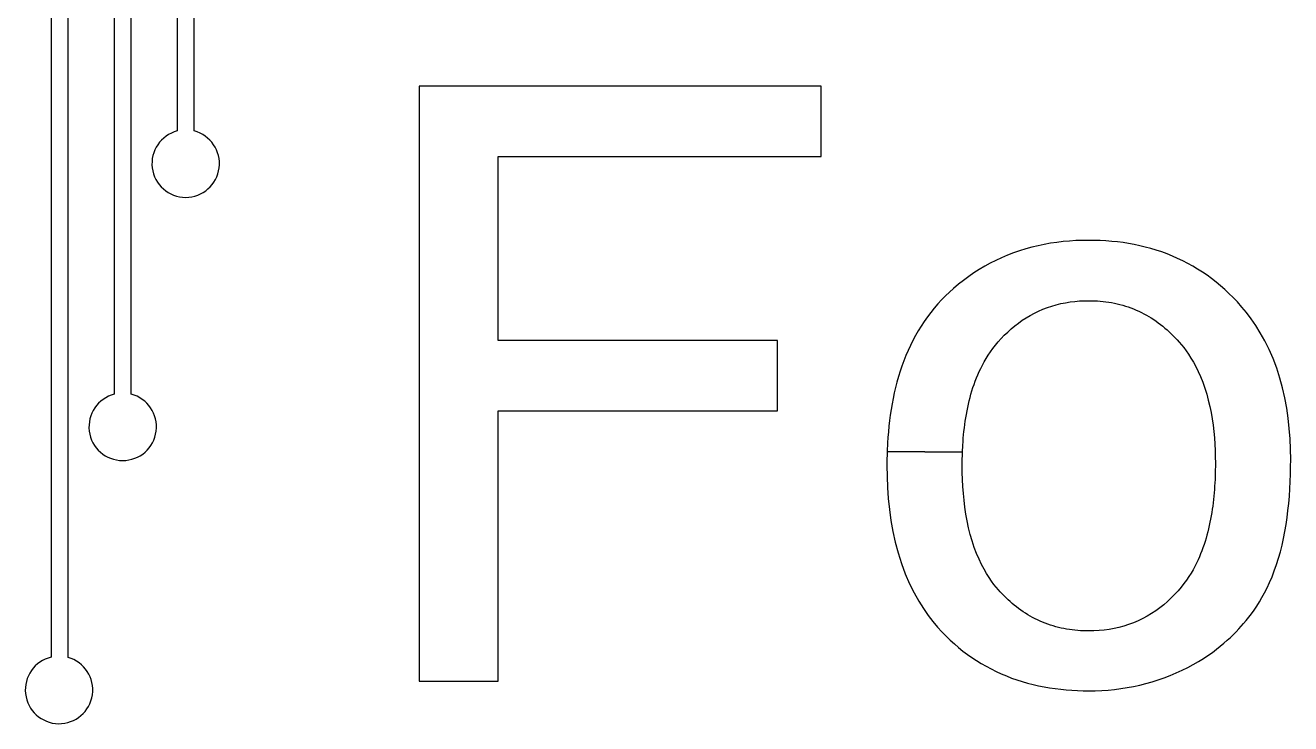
# Model space of a CAD drawing. Header units: millimetres. Extents: x 0 to 9.8, y 0 to 27.1.
# Drawn here: x 2.0175 to 2.3478, y 3.2219 to 3.4042 of the extents above; entities that cross this region are included whole.
import ezdxf

# ---------------------------------------------------------------- set-up
doc = ezdxf.new("R2010")
doc.units = ezdxf.units.MM
doc.header["$MEASUREMENT"] = 0
doc.layers.add('Metal Layer 1', color=52, linetype='Continuous')

msp = doc.modelspace()

# ---------------------------------------------------------------- linework, layer by layer
at = {"layer": 'Metal Layer 1'}
for p, q in [((2.024258436675111, 3.56129285148372), (2.024258436675111, 3.239266236482231)), ((2.028662232470828, 3.239193408669052), (2.028662232470807, 3.555443998648908)), ((2.040733730034663, 3.548232586050501), (2.040733730034663, 3.307913359800503)), ((2.045137188768219, 3.307913359800568), (2.045137188768219, 3.54182035508216)), ((2.057173309340839, 3.533546848387802), (2.057173309339901, 3.37660731893705)), ((2.06157676825984, 3.376607318937281), (2.06157676825984, 3.527672765858818)), ((2.225237886552978, 3.38831807493204), (2.12032654836241, 3.38831807493204)), ((2.12032654836241, 3.38831807493204), (2.12032654836241, 3.232964039146432)), ((2.225237886552978, 3.36996451125311), (2.225237886552978, 3.38831807493204)), ((2.140929903718109, 3.321890015423091), (2.140929903718109, 3.36996451125311)), ((2.140929903718109, 3.36996451125311), (2.225237886552978, 3.36996451125311)), ((2.278620403686382, 3.345814921856222), (2.277022526605939, 3.345318961543178)), ((2.280229602567398, 3.34625781620423), (2.278620403686382, 3.345814921856222)), ((2.281849383643557, 3.346648873363041), (2.280229602567398, 3.34625781620423)), ((2.283479007309388, 3.346989322108571), (2.281849383643557, 3.346648873363041)), ((2.28511773395941, 3.34728039121664), (2.283479007309388, 3.346989322108571)), ((2.28676482398815, 3.347523309463091), (2.28511773395941, 3.34728039121664)), ((2.288419537790129, 3.34771930562385), (2.28676482398815, 3.347523309463091)), ((2.290081135759912, 3.347869608474701), (2.288419537790129, 3.34771930562385)), ((2.291748878292001, 3.347975446791551), (2.290081135759912, 3.347869608474701)), ((2.293422025780913, 3.34803804935024), (2.291748878292001, 3.347975446791551)), ((2.295099838621219, 3.34805864492665), (2.293422025780913, 3.34803804935024)), ((2.29659841061666, 3.34804259467786), (2.295099838621219, 3.34805864492665)), ((2.29809326712818, 3.34799382576257), (2.29659841061666, 3.34804259467786)), ((2.29958379793765, 3.34791140910911), (2.29809326712818, 3.34799382576257)), ((2.301069392827027, 3.347794415645692), (2.29958379793765, 3.34791140910911)), ((2.30254944157814, 3.34764191630062), (2.301069392827027, 3.347794415645692)), ((2.304023333972931, 3.3474529820022), (2.30254944157814, 3.34764191630062)), ((2.305490459793276, 3.347226683678711), (2.304023333972931, 3.3474529820022)), ((2.306950208821099, 3.34696209225838), (2.305490459793276, 3.347226683678711)), ((2.308401970838279, 3.346658278669548), (2.306950208821099, 3.34696209225838)), ((2.309845135626726, 3.346314313840468), (2.308401970838279, 3.346658278669548)), ((2.311279092968316, 3.34592926869945), (2.309845135626726, 3.346314313840468)), ((2.312703232645002, 3.345502214174738), (2.311279092968316, 3.34592926869945)), ((2.270839935175683, 3.342819343090988), (2.269364206192776, 3.342072080702591)), ((2.272343929517209, 3.343518095208811), (2.270839935175683, 3.342819343090988)), ((2.27387633089636, 3.34416804873263), (2.272343929517209, 3.343518095208811)), ((2.275437280992068, 3.344768915339092), (2.27387633089636, 3.34416804873263)), ((2.277022526605939, 3.345318961543178), (2.275437280992068, 3.344768915339092)), ((2.314116944438616, 3.345032221194632), (2.312703232645002, 3.345502214174738)), ((2.315519618131091, 3.3445183606874), (2.314116944438616, 3.345032221194632)), ((2.316910210659468, 3.343959885660321), (2.315519618131091, 3.3445183606874)), ((2.318278787536751, 3.343360188550121), (2.316910210659468, 3.343959885660321)), ((2.319621532750382, 3.34272107801933), (2.318278787536751, 3.343360188550121)), ((2.320938597173547, 3.342042837743761), (2.319621532750382, 3.34272107801933)), ((2.26510519460643, 3.339542115147711), (2.263741110268547, 3.338603694910831)), ((2.266496977587117, 3.340433178407552), (2.26510519460643, 3.339542115147711)), ((2.267916600889577, 3.341276596366979), (2.266496977587117, 3.340433178407552)), ((2.269364206192776, 3.342072080702591), (2.267916600889577, 3.341276596366979)), ((2.322230131679361, 3.341325751399311), (2.320938597173547, 3.342042837743761)), ((2.323496287140912, 3.340570102661871), (2.322230131679361, 3.341325751399311)), ((2.32473721443144, 3.339776175207321), (2.323496287140912, 3.340570102661871)), ((2.325953064424059, 3.338944252711542), (2.32473721443144, 3.339776175207321)), ((2.261095470805468, 3.336585936799592), (2.259813632322348, 3.33550717557199)), ((2.262404582894561, 3.337618206020319), (2.261095470805468, 3.336585936799592)), ((2.263741110268547, 3.338603694910831), (2.262404582894561, 3.337618206020319)), ((2.327143987991878, 3.33807461885039), (2.325953064424059, 3.338944252711542)), ((2.328310136008081, 3.33716755729978), (2.327143987991878, 3.33807461885039)), ((2.329451659345771, 3.33622335173557), (2.328310136008081, 3.33716755729978)), ((2.330568708878118, 3.335242285833649), (2.329451659345771, 3.33622335173557)), ((2.257683170071448, 3.33354220425539), (2.256670912309278, 3.332512365803121)), ((2.258730723994368, 3.334540492295988), (2.257683170071448, 3.33354220425539)), ((2.259813632322348, 3.33550717557199), (2.258730723994368, 3.334540492295988)), ((2.33166143547827, 3.33422464326987), (2.330568708878118, 3.335242285833649)), ((2.332742719936959, 3.333157672439361), (2.33166143547827, 3.33422464326987)), ((2.333871162786593, 3.331973143350869), (2.332742719936959, 3.333157672439361)), ((2.25384533354428, 3.329234091505531), (2.252973677982069, 3.32807859493586)), ((2.254752052290001, 3.33035825507526), (2.25384533354428, 3.329234091505531)), ((2.255693892463579, 3.331451031292101), (2.254752052290001, 3.33035825507526)), ((2.256670912309278, 3.332512365803121), (2.255693892463579, 3.331451031292101)), ((2.280892989320879, 3.329054583515159), (2.281998091134777, 3.32958947450112)), ((2.281998091134777, 3.32958947450112), (2.283131634183771, 3.33007923231432)), ((2.283131634183771, 3.33007923231432), (2.284283191236418, 3.330519097808311)), ((2.284283191236418, 3.330519097808311), (2.285446431347448, 3.33090763271176)), ((2.285446431347448, 3.33090763271176), (2.286620745319208, 3.331246021128952)), ((2.286620745319208, 3.331246021128952), (2.287805523954066, 3.3315354471641)), ((2.287805523954066, 3.3315354471641), (2.28900015805442, 3.331777094921439)), ((2.28900015805442, 3.331777094921439), (2.290204038422611, 3.33197214850522)), ((2.290204038422611, 3.33197214850522), (2.291416555861008, 3.33212179201963)), ((2.291416555861008, 3.33212179201963), (2.292637101172001, 3.33222720956896)), ((2.292637101172001, 3.33222720956896), (2.293865065157959, 3.332289585257421)), ((2.293865065157959, 3.332289585257421), (2.295099838621219, 3.332310103189228)), ((2.295099838621219, 3.332310103189228), (2.295848377426271, 3.332302436127001)), ((2.295848377426271, 3.332302436127001), (2.29659581295839, 3.33227920358377)), ((2.29659581295839, 3.33227920358377), (2.297341969488808, 3.33224006410112)), ((2.297341969488808, 3.33224006410112), (2.29808667128865, 3.332184676220601)), ((2.29808667128865, 3.332184676220601), (2.298829742629067, 3.33211269848379)), ((2.298829742629067, 3.33211269848379), (2.299571007781278, 3.33202378943225)), ((2.299571007781278, 3.33202378943225), (2.300310291016412, 3.331917607607531)), ((2.300310291016412, 3.331917607607531), (2.301047416605662, 3.331793811551228)), ((2.301047416605662, 3.331793811551228), (2.301782208820128, 3.331652059804911)), ((2.301782208820128, 3.331652059804911), (2.30251322997902, 3.33149230349689)), ((2.30251322997902, 3.33149230349689), (2.303238485303797, 3.331314772674961)), ((2.303238485303797, 3.331314772674961), (2.303957902095188, 3.331119352517431)), ((2.303957902095188, 3.331119352517431), (2.304671426394566, 3.33090592434563)), ((2.304671426394566, 3.33090592434563), (2.305379004243359, 3.330674369480872)), ((2.305379004243359, 3.330674369480872), (2.30608058168292, 3.330424569244478)), ((2.30608058168292, 3.330424569244478), (2.3067761047547, 3.33015640495777)), ((2.3067761047547, 3.33015640495777), (2.307465519500048, 3.329869757942041)), ((2.307465519500048, 3.329869757942041), (2.308148715125149, 3.32956453578547)), ((2.308148715125149, 3.32956453578547), (2.308822599848841, 3.32924212685474)), ((2.308822599848841, 3.32924212685474), (2.309485503185879, 3.32890356944743)), ((2.335041634954251, 3.330655706794639), (2.333871162786593, 3.331973143350869)), ((2.336239570576001, 3.32919892221962), (2.335041634954251, 3.330655706794639)), ((2.252137043404349, 3.32689184326321), (2.251338505542296, 3.325678823725959)), ((2.252973677982069, 3.32807859493586), (2.252137043404349, 3.32689184326321)), ((2.275784335183331, 3.3257370308943), (2.276751728207205, 3.326483186578729)), ((2.276751728207205, 3.326483186578729), (2.277745917276718, 3.32718895004262)), ((2.277745917276718, 3.32718895004262), (2.278767275248039, 3.32785339092636)), ((2.278767275248039, 3.32785339092636), (2.279816174977359, 3.32847557887039)), ((2.279816174977359, 3.32847557887039), (2.280892989320879, 3.329054583515159)), ((2.309485503185879, 3.32890356944743), (2.310137525928521, 3.32854913897713)), ((2.310137525928521, 3.32854913897713), (2.310778768869059, 3.32817911085746)), ((2.310778768869059, 3.32817911085746), (2.311409332799719, 3.327793760501952)), ((2.311409332799719, 3.327793760501952), (2.312029318512792, 3.327393363324272)), ((2.312029318512792, 3.327393363324272), (2.312638826800579, 3.32697819473796)), ((2.312638826800579, 3.32697819473796), (2.313237958455342, 3.32654853015663)), ((2.313237958455342, 3.32654853015663), (2.313826814269329, 3.32610464499386)), ((2.313826814269329, 3.32610464499386), (2.31440549503484, 3.32564681466327)), ((2.337450403787848, 3.32759634907478), (2.336239570576001, 3.32919892221962)), ((2.338659568725848, 3.32584154680908), (2.337450403787848, 3.32759634907478)), ((2.24986040156272, 3.323187611110979), (2.249179345055278, 3.321910982888271)), ((2.250579873326724, 3.324443818866049), (2.24986040156272, 3.323187611110979)), ((2.251338505542296, 3.325678823725959), (2.250579873326724, 3.324443818866049)), ((2.272212774139021, 3.322404868592979), (2.273043911929683, 3.32327013422917)), ((2.273043911929683, 3.32327013422917), (2.273928445847662, 3.32412726430199)), ((2.273928445847662, 3.32412726430199), (2.274843365348882, 3.32495141334887)), ((2.274843365348882, 3.32495141334887), (2.275784335183331, 3.3257370308943)), ((2.31440549503484, 3.32564681466327), (2.31497410154413, 3.325175314578443)), ((2.31497410154413, 3.325175314578443), (2.315532734589449, 3.324690420152972)), ((2.315532734589449, 3.324690420152972), (2.316081494963096, 3.324192406800422)), ((2.316081494963096, 3.324192406800422), (2.316620483457381, 3.32368154993445)), ((2.316620483457381, 3.32368154993445), (2.317149800864488, 3.323158124968571)), ((2.317149800864488, 3.323158124968571), (2.317669547976759, 3.32262240731645)), ((2.317669547976759, 3.32262240731645), (2.31818234864772, 3.32207188646793)), ((2.339852499525978, 3.323928074871528), (2.338659568725848, 3.32584154680908)), ((2.341014630324316, 3.321849492711068), (2.339852499525978, 3.323928074871528)), ((2.213870518080859, 3.321890015423091), (2.140929903718109, 3.321890015423091)), ((2.213870518080859, 3.30353645174414), (2.213870518080859, 3.321890015423091)), ((2.248535958609501, 3.32061471662549), (2.247929497030398, 3.319299594750129)), ((2.249179345055278, 3.321910982888271), (2.248535958609501, 3.32061471662549)), ((2.269408483378668, 3.318923101823191), (2.270036385571568, 3.31979393050622)), ((2.270036385571568, 3.31979393050622), (2.270711445241559, 3.320665407409921)), ((2.270711445241559, 3.320665407409921), (2.271436096670168, 3.321536173212702)), ((2.271436096670168, 3.321536173212702), (2.272212774139021, 3.322404868592979)), ((2.31818234864772, 3.32207188646793), (2.31872077326227, 3.32146787414611)), ((2.31872077326227, 3.32146787414611), (2.319290158926001, 3.32079504651732)), ((2.319290158926001, 3.32079504651732), (2.319884567153437, 3.32004972501737)), ((2.319884567153437, 3.32004972501737), (2.32049805945919, 3.319228231081959)), ((2.34213139525686, 3.319599359776682), (2.341014630324316, 3.321849492711068)), ((2.343186954138978, 3.317174360366908), (2.34213139525686, 3.319599359776682)), ((2.246824367692379, 3.316615913871782), (2.246324509861402, 3.315249723742021)), ((2.247359215123001, 3.3179663996897), (2.246824367692379, 3.316615913871782)), ((2.247929497030398, 3.319299594750129), (2.247359215123001, 3.3179663996897)), ((2.267319763746179, 3.31547345572922), (2.267783378846566, 3.316328098313818)), ((2.267783378846566, 3.316328098313818), (2.268284414297738, 3.317188826405411)), ((2.268284414297738, 3.317188826405411), (2.268825304381252, 3.318054280682401)), ((2.268825304381252, 3.318054280682401), (2.269408483378668, 3.318923101823191)), ((2.32049805945919, 3.319228231081959), (2.321124697357827, 3.318326886146818)), ((2.321124697357827, 3.318326886146818), (2.321758542363898, 3.317342011647721)), ((2.321758542363898, 3.317342011647721), (2.322393655991987, 3.3162699290204)), ((2.322393655991987, 3.3162699290204), (2.32302409975669, 3.31510695970061)), ((2.344134171682707, 3.31466273279823), (2.343186954138978, 3.317174360366908)), ((2.245859303119637, 3.31387003177043), (2.245427881022227, 3.31247786082326)), ((2.246324509861402, 3.315249723742021), (2.245859303119637, 3.31387003177043)), ((2.265786895421182, 3.31213283425165), (2.266129097733728, 3.31295963423303)), ((2.266129097733728, 3.31295963423303), (2.266495057471328, 3.31378786436726)), ((2.266495057471328, 3.31378786436726), (2.266891134714931, 3.314626257973158)), ((2.266891134714931, 3.314626257973158), (2.267319763746179, 3.31547345572922)), ((2.32302409975669, 3.31510695970061), (2.323643935172579, 3.31384942512409)), ((2.323643935172579, 3.31384942512409), (2.324247223754188, 3.312493646726591)), ((2.34495897700344, 3.31211098108741), (2.344134171682707, 3.31466273279823)), ((2.244662898163682, 3.309660107767808), (2.244327591104148, 3.308236538542238)), ((2.245029370419988, 3.311074217341943), (2.244662898163682, 3.309660107767808)), ((2.245427881022227, 3.31247786082326), (2.245029370419988, 3.311074217341943)), ((2.264598824791168, 3.3087502235287), (2.26486964306925, 3.309605859514372)), ((2.26486964306925, 3.309605859514372), (2.265157623897728, 3.310455282974539)), ((2.265157623897728, 3.310455282974539), (2.26546322283044, 3.311297829392561)), ((2.26546322283044, 3.311297829392561), (2.265786895421182, 3.31213283425165)), ((2.324247223754188, 3.312493646726591), (2.324828027016149, 3.31103594594383)), ((2.324828027016149, 3.31103594594383), (2.325372699044777, 3.30949578585202)), ((2.325372699044777, 3.30949578585202), (2.325861185792007, 3.307928160113771)), ((2.3456667180041, 3.309524222517909), (2.34495897700344, 3.31211098108741)), ((2.346262742587651, 3.306907574373262), (2.3456667180041, 3.309524222517909)), ((2.244022576092159, 3.30680451610662), (2.243746979978521, 3.30536504690232)), ((2.244327591104148, 3.308236538542238), (2.244022576092159, 3.30680451610662)), ((2.26367806610731, 3.305278844665261), (2.263884789721611, 3.30615268558582)), ((2.263884789721611, 3.30615268558582), (2.264106853671147, 3.307022972047709)), ((2.264106853671147, 3.307022972047709), (2.264344713509757, 3.30788903953424)), ((2.264344713509757, 3.30788903953424), (2.264598824791168, 3.3087502235287)), ((2.325861185792007, 3.307928160113771), (2.326294949170559, 3.30633850730677)), ((2.326294949170559, 3.30633850730677), (2.326676323069367, 3.304729958345319)), ((2.346752398656931, 3.30426615393689), (2.346262742587651, 3.306907574373262)), ((2.140929903718109, 3.232964039146432), (2.140929903718109, 3.30353645174414)), ((2.140929903718109, 3.30353645174414), (2.213870518080859, 3.30353645174414)), ((2.24349992961406, 3.30391913737069), (2.243280551849547, 3.30246779395313)), ((2.243746979978521, 3.30536504690232), (2.24349992961406, 3.30391913737069)), ((2.263145381737913, 3.30264264031865), (2.263308817669258, 3.30352315751497)), ((2.263308817669258, 3.30352315751497), (2.263486227274448, 3.30440211380274)), ((2.263486227274448, 3.30440211380274), (2.26367806610731, 3.305278844665261)), ((2.326676323069367, 3.304729958345319), (2.32700764137736, 3.30310564414364)), ((2.32700764137736, 3.30310564414364), (2.327291237983459, 3.301468695616039)), ((2.347141034114976, 3.301605078492289), (2.346752398656931, 3.30426615393689)), ((2.24292132152361, 3.299552831225658), (2.24277972266379, 3.298091224798481)), ((2.243087973535779, 3.301012023090978), (2.24292132152361, 3.299552831225658)), ((2.243280551849547, 3.30246779395313), (2.243087973535779, 3.301012023090978)), ((2.26261929113733, 3.29909326205328), (2.262732673812479, 3.299985633570941)), ((2.262732673812479, 3.299985633570941), (2.262857925281139, 3.30087491286649)), ((2.262857925281139, 3.30087491286649), (2.26299536721493, 3.301760625316212)), ((2.26299536721493, 3.301760625316212), (2.263145381737913, 3.30264264031865)), ((2.327291237983459, 3.301468695616039), (2.327529446776615, 3.299822243676763)), ((2.327529446776615, 3.299822243676763), (2.327724601645709, 3.2981694192401)), ((2.347433996864687, 3.298929465322952), (2.347141034114976, 3.301605078492289)), ((2.242662303807136, 3.29662821025087), (2.242568191804458, 3.29516479402418)), ((2.24277972266379, 3.298091224798481), (2.242662303807136, 3.29662821025087)), ((2.262278014939521, 3.29550234623437), (2.262347139156798, 3.296402340404002)), ((2.262347139156798, 3.296402340404002), (2.262426845481115, 3.29730114084614)), ((2.262426845481115, 3.29730114084614), (2.262517455584077, 3.298198272937121)), ((2.262517455584077, 3.298198272937121), (2.26261929113733, 3.29909326205328)), ((2.327724601645709, 3.2981694192401), (2.32787903647975, 3.2965133532203)), ((2.32787903647975, 3.2965133532203), (2.327995085167568, 3.294857176531659)), ((2.347636634808957, 3.296244431712363), (2.347433996864687, 3.298929465322952)), ((2.347754295850759, 3.293555094943981), (2.347636634808957, 3.296244431712363)), ((2.242460718419888, 3.29297147605154), (2.242446395764201, 3.292240782299032)), ((2.242568191804458, 3.29516479402418), (2.242460718419888, 3.29297147605154)), ((2.2621309182136, 3.292799947597349), (2.242460718419888, 3.29297147605154)), ((2.242471454635367, 3.292971382429388), (2.2621309182136, 3.292799947597349)), ((2.2621309182136, 3.292799947597349), (2.262219151157637, 3.294601632960959)), ((2.262219151157637, 3.294601632960959), (2.262278014939521, 3.29550234623437)), ((2.327995085167568, 3.294857176531659), (2.328075081598161, 3.29320402008841)), ((2.328075081598161, 3.29320402008841), (2.328121359660418, 3.29155701480487)), ((2.347792327893021, 3.290866572301302), (2.347754295850759, 3.293555094943981)), ((2.242416965428219, 3.29078219968332), (2.242407349349409, 3.289327241154003)), ((2.242446395764201, 3.292240782299032), (2.242416965428219, 3.29078219968332)), ((2.26206342399913, 3.289208831065771), (2.262067480272598, 3.29010389186503)), ((2.262067480272598, 3.29010389186503), (2.2621309182136, 3.292799947597349)), ((2.328121359660418, 3.29155701480487), (2.328136253243318, 3.289919291595269)), ((2.328136253243318, 3.289919291595269), (2.32813267924336, 3.289060519582102)), ((2.34777923355708, 3.28894007324922), (2.347792327893021, 3.290866572301302)), ((2.242407349349409, 3.289327241154003), (2.242445214690128, 3.2864522036596)), ((2.242445214690128, 3.2864522036596), (2.242563213211091, 3.28356712350869)), ((2.262079839632068, 3.28742701384647), (2.26206342399913, 3.289208831065771)), ((2.262131087640881, 3.285632056271968), (2.262079839632068, 3.28742701384647)), ((2.328076871892598, 3.286473352751762), (2.328042333207136, 3.28560873176746)), ((2.328103260903489, 3.287337134693522), (2.328076871892598, 3.286473352751762)), ((2.328121772575251, 3.288199662125928), (2.328103260903489, 3.287337134693522)), ((2.32813267924336, 3.289060519582102), (2.328121772575251, 3.288199662125928)), ((2.34767031645676, 3.2851002262562), (2.347739047518366, 3.28701718137179)), ((2.347739047518366, 3.28701718137179), (2.34777923355708, 3.28894007324922)), ((2.242563213211091, 3.28356712350869), (2.242767948788728, 3.28067953658348)), ((2.26222010917435, 3.283828238813271), (2.262131087640881, 3.285632056271968)), ((2.26234984538134, 3.28201984194133), (2.26222010917435, 3.283828238813271)), ((2.327887095748476, 3.283013989227722), (2.327817235009959, 3.28215016674162)), ((2.327947717470561, 3.283878634538622), (2.327887095748476, 3.283013989227722)), ((2.327999372511619, 3.28474368720747), (2.327947717470561, 3.283878634538622)), ((2.328042333207136, 3.28560873176746), (2.327999372511619, 3.28474368720747)), ((2.347441405984252, 3.2812934446594), (2.347571587052108, 3.28319153748966)), ((2.347571587052108, 3.28319153748966), (2.34767031645676, 3.2851002262562)), ((2.242767948788728, 3.28067953658348), (2.243066025299413, 3.27779697876628)), ((2.262523237410668, 3.280211146127101), (2.26234984538134, 3.28201984194133)), ((2.26274322641116, 3.27840643184158), (2.262523237410668, 3.280211146127101)), ((2.327648707141566, 3.280426652111172), (2.327549495340758, 3.27956779090048)), ((2.327737862919448, 3.281287582547149), (2.327648707141566, 3.280426652111172)), ((2.327817235009959, 3.28215016674162), (2.327737862919448, 3.281287582547149)), ((2.347278319933121, 3.279408277352612), (2.347441405984252, 3.2812934446594)), ((2.243066025299413, 3.27779697876628), (2.243464046619557, 3.27492698593931)), ((2.263012753531636, 3.27660997955573), (2.26274322641116, 3.27840643184158)), ((2.263334759920937, 3.27482606974058), (2.263012753531636, 3.27660997955573)), ((2.327188800446268, 3.277007777288522), (2.32704660408288, 3.2761611332971)), ((2.327319814328578, 3.27785793802232), (2.327188800446268, 3.277007777288522)), ((2.327439955181599, 3.27871141438192), (2.327319814328578, 3.27785793802232)), ((2.327549495340758, 3.27956779090048), (2.327439955181599, 3.27871141438192)), ((2.346847619600307, 3.275686037658291), (2.347080875578502, 3.27753836515648)), ((2.347080875578502, 3.27753836515648), (2.347278319933121, 3.279408277352612)), ((2.243464046619557, 3.27492698593931), (2.24396861662559, 3.27207709398483)), ((2.263712186727879, 3.27305898286703), (2.263334759920937, 3.27482606974058)), ((2.326546301455259, 3.27362900034001), (2.326353510061039, 3.272788739142478)), ((2.326725816433778, 3.27447155329383), (2.326546301455259, 3.27362900034001)), ((2.326892451731378, 3.275315797710638), (2.326725816433778, 3.27447155329383)), ((2.32704660408288, 3.2761611332971), (2.326892451731378, 3.275315797710638)), ((2.346267859492638, 3.27204345510442), (2.346577098678398, 3.27385362444518)), ((2.346577098678398, 3.27385362444518), (2.346847619600307, 3.275686037658291)), ((2.24396861662559, 3.27207709398483), (2.244586339193887, 3.269254838785093)), ((2.264147975101327, 3.271312999406051), (2.263712186727879, 3.27305898286703)), ((2.264645066190066, 3.2695923998287), (2.264147975101327, 3.271312999406051)), ((2.325691510036168, 3.27028770902088), (2.32544164563113, 3.269462617781699)), ((2.32592651108629, 3.27111749318962), (2.325691510036168, 3.27028770902088)), ((2.326147045516318, 3.2719513699946), (2.32592651108629, 3.27111749318962)), ((2.326353510061039, 3.272788739142478), (2.326147045516318, 3.2719513699946)), ((2.345527413049008, 3.268499166388659), (2.34591844872288, 3.27025785922317)), ((2.34591844872288, 3.27025785922317), (2.346267859492638, 3.27204345510442)), ((2.244586339193887, 3.269254838785093), (2.24532381820083, 3.26646775622236)), ((2.265206389669938, 3.267901496749309), (2.264645066190066, 3.2695923998287)), ((2.265815071477842, 3.266293242325541), (2.265206389669938, 3.267901496749309)), ((2.324598904938589, 3.26702150457463), (2.324285619765888, 3.2662211879868)), ((2.324895739817119, 3.267828915265262), (2.324598904938589, 3.26702150457463)), ((2.325176521136388, 3.26864281976539), (2.324895739817119, 3.267828915265262)), ((2.32544164563113, 3.269462617781699), (2.325176521136388, 3.26864281976539)), ((2.344614653708347, 3.26507180820872), (2.345093299150885, 3.26676970618811)), ((2.345093299150885, 3.26676970618811), (2.345527413049008, 3.268499166388659)), ((2.24532381820083, 3.26646775622236), (2.246187657522888, 3.263723382178852)), ((2.246187657522888, 3.263723382178852), (2.247184461036418, 3.261029252536852)), ((2.266448824463207, 3.264809754417308), (2.265815071477842, 3.266293242325541)), ((2.267099862805938, 3.263446353793131), (2.266448824463207, 3.264809754417308)), ((2.267760400686039, 3.26219836122167), (2.267099862805938, 3.263446353793131)), ((2.323206871374701, 3.263796028015272), (2.32277592029369, 3.262945520057488)), ((2.323599013443367, 3.264624556383181), (2.323206871374701, 3.263796028015272)), ((2.32395545831665, 3.265428497479041), (2.323599013443367, 3.264624556383181)), ((2.324285619765888, 3.2662211879868), (2.32395545831665, 3.265428497479041)), ((2.343519492684009, 3.261783981877842), (2.3440900234013, 3.263407802037729)), ((2.3440900234013, 3.263407802037729), (2.344614653708347, 3.26507180820872)), ((2.247184461036418, 3.261029252536852), (2.24829889984241, 3.25844001221475)), ((2.26842265228343, 3.261061097471552), (2.267760400686039, 3.26219836122167)), ((2.269078831778099, 3.26002988331137), (2.26842265228343, 3.261061097471552)), ((2.269721153349969, 3.259100039509771), (2.269078831778099, 3.26002988331137)), ((2.321219094806028, 3.260288195466022), (2.320601789505129, 3.2593758459699)), ((2.321785143826389, 3.26118899610074), (2.321219094806028, 3.260288195466022)), ((2.322303048383258, 3.26207564019194), (2.321785143826389, 3.26118899610074)), ((2.32277592029369, 3.262945520057488), (2.322303048383258, 3.26207564019194)), ((2.342289834141599, 3.258771360955432), (2.342917143896137, 3.26023650474149)), ((2.342917143896137, 3.26023650474149), (2.343519492684009, 3.261783981877842)), ((2.24829889984241, 3.25844001221475), (2.2494741540314, 3.256063470022962)), ((2.27034183117901, 3.258266886835381), (2.269721153349969, 3.259100039509771)), ((2.270933079445189, 3.257525746056789), (2.27034183117901, 3.258266886835381)), ((2.271487112328451, 3.25687193794263), (2.270933079445189, 3.257525746056789)), ((2.271996477766759, 3.25630041792651), (2.271487112328451, 3.25687193794263)), ((2.318411217748987, 3.256595581134448), (2.31755776915563, 3.255663113014001)), ((2.319200962793662, 3.257526931122002), (2.318411217748987, 3.256595581134448)), ((2.3199301161067, 3.25845455529452), (2.319200962793662, 3.257526931122002)), ((2.320601789505129, 3.2593758459699), (2.3199301161067, 3.25845455529452)), ((2.340975953099341, 3.25607716963147), (2.341641468762066, 3.257385824568999)), ((2.341641468762066, 3.257385824568999), (2.342289834141599, 3.258771360955432)), ((2.2494741540314, 3.256063470022962), (2.250690631832068, 3.25389490035211)), ((2.250690631832068, 3.25389490035211), (2.251930562357227, 3.251925036305989)), ((2.27249137300522, 3.255767685586722), (2.271996477766759, 3.25630041792651)), ((2.272995428324847, 3.255246416948111), (2.27249137300522, 3.255767685586722)), ((2.273508739293387, 3.25473686180341), (2.272995428324847, 3.255246416948111)), ((2.274031401478598, 3.254239269945271), (2.273508739293387, 3.25473686180341)), ((2.27456351044826, 3.253753891166408), (2.274031401478598, 3.254239269945271)), ((2.27510516177011, 3.2532809752595), (2.27456351044826, 3.253753891166408)), ((2.275656451011929, 3.2528207720172), (2.27510516177011, 3.2532809752595)), ((2.3156638136489, 3.25382072084346), (2.314659628659256, 3.252953586447888)), ((2.316637505196577, 3.254732134442782), (2.3156638136489, 3.25382072084346)), ((2.31755776915563, 3.255663113014001), (2.316637505196577, 3.254732134442782)), ((2.33891555782915, 3.25258523400577), (2.339609092291137, 3.253679600300539)), ((2.339609092291137, 3.253679600300539), (2.340297192495135, 3.254842670192228)), ((2.340297192495135, 3.254842670192228), (2.340975953099341, 3.25607716963147)), ((2.251930562357227, 3.251925036305989), (2.253176174719726, 3.25014461098839)), ((2.253176174719726, 3.25014461098839), (2.254409698032411, 3.248544357503171)), ((2.27621747374145, 3.252373531232262), (2.275656451011929, 3.2528207720172)), ((2.276788325526467, 3.251939502697291), (2.27621747374145, 3.252373531232262)), ((2.27736910193472, 3.251518936205012), (2.276788325526467, 3.251939502697291)), ((2.277959898533968, 3.25111208154811), (2.27736910193472, 3.251518936205012)), ((2.278560810891971, 3.250719188519273), (2.277959898533968, 3.25111208154811)), ((2.279171934576499, 3.250340506911182), (2.278560810891971, 3.250719188519273)), ((2.27979336515531, 3.24997628651652), (2.279171934576499, 3.250340506911182)), ((2.280425198196162, 3.249626777127951), (2.27979336515531, 3.24997628651652)), ((2.311460649891579, 3.250631297495231), (2.310330583347937, 3.249954287902472)), ((2.312558526487048, 3.251357660179762), (2.311460649891579, 3.250631297495231)), ((2.313624692840768, 3.25213216136199), (2.312558526487048, 3.251357660179762)), ((2.314659628659256, 3.252953586447888), (2.313624692840768, 3.25213216136199)), ((2.336841402312316, 3.249687097196169), (2.337527807498009, 3.250591708404261)), ((2.337527807498009, 3.250591708404261), (2.338220494450862, 3.251556845357229)), ((2.338220494450862, 3.251556845357229), (2.33891555782915, 3.25258523400577)), ((2.254409698032411, 3.248544357503171), (2.255613361408066, 3.24711500895413)), ((2.255613361408066, 3.24711500895413), (2.256769393959558, 3.245847298445111)), ((2.28106752926681, 3.24929222853818), (2.280425198196162, 3.249626777127951)), ((2.281720453935019, 3.2489728905399), (2.28106752926681, 3.24929222853818)), ((2.282381992743758, 3.248669930492479), (2.281720453935019, 3.2489728905399)), ((2.28304952416218, 3.24838452915262), (2.282381992743758, 3.248669930492479)), ((2.283722984871079, 3.248116575119921), (2.28304952416218, 3.24838452915262)), ((2.284402320214567, 3.247865952895319), (2.283722984871079, 3.248116575119921)), ((2.285087475536798, 3.24763254697985), (2.284402320214567, 3.247865952895319)), ((2.285778396181886, 3.247416241874391), (2.285087475536798, 3.24763254697985)), ((2.28647502749397, 3.24721692207996), (2.285778396181886, 3.247416241874391)), ((2.287177314817181, 3.247034472097501), (2.28647502749397, 3.24721692207996)), ((2.287885203495637, 3.246868776427981), (2.287177314817181, 3.247034472097501)), ((2.288597930203959, 3.24671985900402), (2.287885203495637, 3.246868776427981)), ((2.289313179316309, 3.24658794258098), (2.288597930203959, 3.24671985900402)), ((2.301677984337228, 3.246738359619932), (2.300381716745327, 3.246507283664611)), ((2.302963056531538, 3.24702487416491), (2.301677984337228, 3.246738359619932)), ((2.304236176017347, 3.24736831763945), (2.302963056531538, 3.24702487416491)), ((2.305496585483659, 3.24777018038339), (2.304236176017347, 3.24736831763945)), ((2.306743527619541, 3.248231952736649), (2.305496585483659, 3.24777018038339)), ((2.307971961590389, 3.24875318636845), (2.306743527619541, 3.248231952736649)), ((2.309167847149691, 3.249327845995541), (2.307971961590389, 3.24875318636845)), ((2.310330583347937, 3.249954287902472), (2.309167847149691, 3.249327845995541)), ((2.334230767119702, 3.246613439056002), (2.33485893077556, 3.24730915853445)), ((2.33485893077556, 3.24730915853445), (2.335503058609358, 3.248048548211941)), ((2.335503058609358, 3.248048548211941), (2.336165184235529, 3.24884028578229)), ((2.336165184235529, 3.24884028578229), (2.336841402312316, 3.249687097196169)), ((2.256769393959558, 3.245847298445111), (2.257860024799725, 3.24473195907986)), ((2.257860024799725, 3.24473195907986), (2.25892137755417, 3.243710605993229)), ((2.25892137755417, 3.243710605993229), (2.260006895315619, 3.24272578582789)), ((2.290030623638937, 3.246472742331512), (2.289313179316309, 3.24658794258098)), ((2.290750092205598, 3.246373938797209), (2.290030623638937, 3.246472742331512)), ((2.291471414050047, 3.246291212519751), (2.290750092205598, 3.246373938797209)), ((2.292194418206069, 3.24622424404075), (2.291471414050047, 3.246291212519751)), ((2.292918933707429, 3.24617271390189), (2.292194418206069, 3.24622424404075)), ((2.293644789587897, 3.24613630264475), (2.292918933707429, 3.24617271390189)), ((2.294371814881237, 3.246114690811012), (2.293644789587897, 3.24613630264475)), ((2.295099838621219, 3.24610755894231), (2.294371814881237, 3.246114690811012)), ((2.296433314693818, 3.246131783937789), (2.295099838621219, 3.24610755894231)), ((2.29775862461269, 3.246205486163422), (2.296433314693818, 3.246131783937789)), ((2.299075011066829, 3.246330155959041), (2.29775862461269, 3.246205486163422)), ((2.300381716745327, 3.246507283664611), (2.299075011066829, 3.246330155959041)), ((2.330369835176341, 3.242888106184751), (2.331254062681978, 3.243664686144191)), ((2.331254062681978, 3.243664686144191), (2.332080010804727, 3.24442862237133)), ((2.332080010804727, 3.24442862237133), (2.332849938369001, 3.245176801905881)), ((2.332849938369001, 3.245176801905881), (2.333566104199189, 3.245906111787539)), ((2.333566104199189, 3.245906111787539), (2.334230767119702, 3.246613439056002)), ((2.260006895315619, 3.24272578582789), (2.261116714250007, 3.241777638139041)), ((2.261116714250007, 3.241777638139041), (2.262250935183288, 3.24086633750729)), ((2.262250935183288, 3.24086633750729), (2.263409658941277, 3.239992058513298)), ((2.326204954836796, 3.239717608230251), (2.32734488811803, 3.240513633515773)), ((2.32734488811803, 3.240513633515773), (2.328417506718778, 3.24130946691022)), ((2.328417506718778, 3.24130946691022), (2.329425069463411, 3.242101995453332)), ((2.329425069463411, 3.242101995453332), (2.330369835176341, 3.242888106184751)), ((2.263409658941277, 3.239992058513298), (2.264592986349917, 3.239154975737712)), ((2.264592986349917, 3.239154975737712), (2.265801018235041, 3.2383552637611)), ((2.265801018235041, 3.2383552637611), (2.267033855422567, 3.237593097164181)), ((2.267033855422567, 3.237593097164181), (2.26829159873834, 3.236868650527512)), ((2.26829159873834, 3.236868650527512), (2.269574349008259, 3.23618209843176)), ((2.320926898418701, 3.23659384738362), (2.322358678666006, 3.237359510630341)), ((2.322358678666006, 3.237359510630341), (2.323714108935181, 3.23813743382724)), ((2.323714108935181, 3.23813743382724), (2.32499544805065, 3.238924504013968)), ((2.32499544805065, 3.238924504013968), (2.326204954836796, 3.239717608230251)), ((2.269574349008259, 3.23618209843176), (2.2708822070582, 3.235533615457532)), ((2.2708822070582, 3.235533615457532), (2.272215273714067, 3.234923376185502)), ((2.272215273714067, 3.234923376185502), (2.273573481324682, 3.234351623281453)), ((2.273573481324682, 3.234351623281453), (2.27494838649493, 3.233821665910721)), ((2.27494838649493, 3.233821665910721), (2.27633475685354, 3.23333458102733)), ((2.313228603137861, 3.233341464465468), (2.314804313702971, 3.233895294246541)), ((2.314804313702971, 3.233895294246541), (2.316362550637979, 3.2344978022169)), ((2.316362550637979, 3.2344978022169), (2.317903333465725, 3.23514893117795)), ((2.317903333465725, 3.23514893117795), (2.319426681709149, 3.23584862393099)), ((2.319426681709149, 3.23584862393099), (2.320926898418701, 3.23659384738362)), ((2.12032654836241, 3.232964039146432), (2.140929903718109, 3.232964039146432)), ((2.27633475685354, 3.23333458102733), (2.277731930719109, 3.232889431386022)), ((2.277731930719109, 3.232889431386022), (2.279139246410238, 3.232485279741501)), ((2.279139246410238, 3.232485279741501), (2.280556042245528, 3.232121188848529)), ((2.280556042245528, 3.232121188848529), (2.28198165654361, 3.23179622146181)), ((2.28198165654361, 3.23179622146181), (2.283415427623079, 3.23150944033607)), ((2.283415427623079, 3.23150944033607), (2.28485669380252, 3.23125990822605)), ((2.28485669380252, 3.23125990822605), (2.28630479340056, 3.231046687886472)), ((2.28630479340056, 3.231046687886472), (2.287759064735798, 3.230868842072079)), ((2.287759064735798, 3.230868842072079), (2.28921884612686, 3.23072543353757)), ((2.28921884612686, 3.23072543353757), (2.29068347589229, 3.23061552503769)), ((2.29068347589229, 3.23061552503769), (2.292152292350799, 3.230538179327191)), ((2.292152292350799, 3.230538179327191), (2.293624633820897, 3.230492459160759)), ((2.293624633820897, 3.230492459160759), (2.295099838621219, 3.230477427293158)), ((2.295099838621219, 3.230477427293158), (2.29677973765494, 3.23049975313537)), ((2.29677973765494, 3.23049975313537), (2.298455270700671, 3.230567314540472)), ((2.298455270700671, 3.230567314540472), (2.300126075860251, 3.23068100446849)), ((2.300126075860251, 3.23068100446849), (2.301791791235558, 3.230841715879479)), ((2.301791791235558, 3.230841715879479), (2.303452054928477, 3.231050341733421)), ((2.303452054928477, 3.231050341733421), (2.305106505040843, 3.231307774990369)), ((2.305106505040843, 3.231307774990369), (2.306754779674559, 3.23161490861031)), ((2.306754779674559, 3.23161490861031), (2.308396434433021, 3.231972616244659)), ((2.308396434433021, 3.231972616244659), (2.31002468302579, 3.2323800682659)), ((2.31002468302579, 3.2323800682659), (2.31163539941976, 3.232836370072361)), ((2.31163539941976, 3.232836370072361), (2.313228603137861, 3.233341464465468))]:
    msp.add_line(p, q, dxfattribs=at)
for centre, radius, start, end in [((2.059375038800315, 3.3680800574078), 0.0088069178379844, 104.4775121921046, 75.5224878139105), ((2.042935459401579, 3.29938609825522), 0.008806917830131, 104.4775115770799, 75.52248842474488), ((2.026319336192049, 3.230703848089602), 0.0088069178379952, 103.5332238322088, 74.57188994495986)]:
    msp.add_arc(centre, radius, start, end, dxfattribs=at)

doc.saveas('drawing.dxf')
